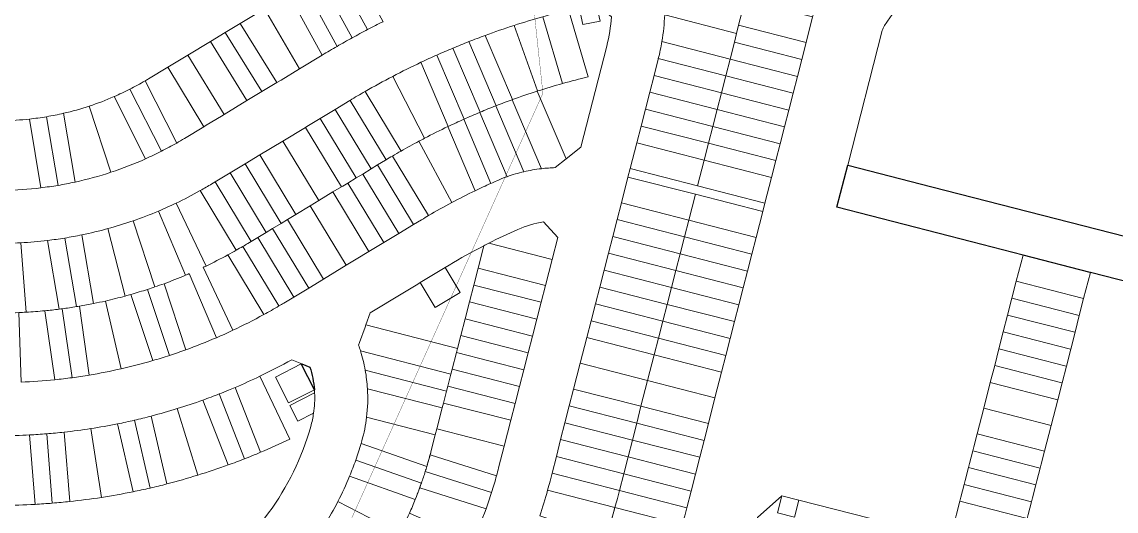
# Model space of a CAD drawing. Header units: centimetres. Extents: x -6122352 to 6876996, y -1694241 to 2592194.
# Drawn here: x -3083444 to -2705937, y -324659 to -156000 of the extents above; entities that cross this region are included whole.
import ezdxf

# ---------------------------------------------------------------- set-up
doc = ezdxf.new("R2010")
doc.units = ezdxf.units.CM
doc.header["$MEASUREMENT"] = 0
for name, color, linetype, lineweight, true_color in [('23585-XR-AR-DAMAC PLOT LIMITS$0$1-End units', 7, 'Continuous', 5, 0xf8991e), ('23585-XR-AR-DAMAC PLOT LIMITS$0$1-Open Space', 7, 'Continuous', 5, 0x90cf5a), ('23585-XR-AR-DAMAC PLOT LIMITS$0$1-Utility', 7, 'Continuous', 5, 0x8db1ff)]:
    doc.layers.add(name, color=color, linetype=linetype, lineweight=lineweight, true_color=true_color)
doc.layers.add('23585-XR-AR-DAMAC PLOT LIMITS$0$1-Mid units', color=41, linetype='Continuous', lineweight=5)
doc.layers.add('A-ANNO-TEXT', color=3, linetype='Continuous', lineweight=25)
doc.layers.add('23585-XR-AR-DAMAC PLOT LIMITS$0$1-Utility Corridor', color=44, linetype='Continuous')
doc.layers.add('@MI-REF LAYER', color=7, linetype='Continuous')
doc.layers.add('23585-XR-AR-DAMAC PLOT LIMITS$0$D-Phase New', color=7, linetype='Continuous', true_color=0x000080)

# ---------------------------------------------------------------- blocks, each defined once
blk = doc.blocks.new('23585-XR-AR-DAMAC PLOT LIMITS')
at = {"layer": '23585-XR-AR-DAMAC PLOT LIMITS$0$1-End units', "color": 251, "true_color": 0x636466}
for points in [[(498127.86, 2770420.12), (498107.78, 2770407.01), (498102.68, 2770414.84), (498122.76, 2770427.94), (498122.78, 2770427.95), (498127.88, 2770420.13)], [(497993.11, 2770416.78), (497998.11, 2770409.12), (497978.01, 2770396), (497973.01, 2770403.66)], [(498152.54, 2770382.3), (498132.45, 2770369.2), (498127.45, 2770376.86), (498147.54, 2770389.97), (498147.55, 2770389.98), (498152.55, 2770382.32)], [(498157.54, 2770374.64), (498137.45, 2770361.54), (498132.45, 2770369.2), (498152.54, 2770382.3), (498152.55, 2770382.32), (498157.55, 2770374.65)], [(498024.34, 2770368.92), (498029.34, 2770361.25), (498009.24, 2770348.14), (498004.24, 2770355.8)], [(498030.98, 2770358.74), (498035.98, 2770351.07), (498015.88, 2770337.96), (498010.88, 2770345.63)], [(498004.24, 2770355.8), (498009.24, 2770348.14), (497989.14, 2770335.02), (497984.14, 2770342.69)], [(498010.88, 2770345.63), (498015.88, 2770337.96), (497995.78, 2770324.84), (497990.78, 2770332.51)], [(498062.21, 2770310.87), (498067.21, 2770303.21), (498047.11, 2770290.1), (498042.11, 2770297.76)], [(498067.21, 2770303.21), (498072.21, 2770295.55), (498052.11, 2770282.43), (498047.11, 2770290.1)], [(498042.11, 2770297.76), (498047.11, 2770290.1), (498027.01, 2770276.98), (498022.01, 2770284.64)], [(498047.11, 2770290.1), (498052.11, 2770282.43), (498032.01, 2770269.32), (498027.01, 2770276.98)], [(497863.29, 2770279.23), (497886.74, 2770274.11), (497885.28, 2770266.84), (497884.94, 2770265.14), (497861.36, 2770269.63), (497861.75, 2770271.56)], [(497926.51, 2770257.31), (497925.84, 2770253.97), (497924.71, 2770248.34), (497901.18, 2770253.04), (497902.98, 2770262.01)], [(497859, 2770257.86), (497882.58, 2770253.37), (497880.78, 2770244.4), (497857.2, 2770248.89)], [(497924.71, 2770248.34), (497924.04, 2770245), (497922.91, 2770239.36), (497899.38, 2770244.07), (497901.18, 2770253.04)], [(497949.38, 2770249.27), (497948.37, 2770244.22), (497947.58, 2770240.3), (497924.04, 2770245), (497924.71, 2770248.34), (497925.84, 2770253.97)], [(497947.58, 2770240.3), (497945.78, 2770231.32), (497922.24, 2770236.03), (497922.91, 2770239.36), (497924.04, 2770245)], [(498030.34, 2770238.4), (498010.24, 2770225.28), (498006.18, 2770231.49), (498005.24, 2770232.95), (498025.34, 2770246.06)]]:
    blk.add_lwpolyline(points, close=True, dxfattribs=at)
for points in [[(497981.29, 2770390.98), (497984.57, 2770385.95), (497964.25, 2770372.69, 0.031213), (497958.12, 2770379.62), (497979.57, 2770393.61)], [(497951.78, 2770337.66), (497930.2, 2770348.18, -0.008444), (497934.46, 2770356.28), (497956.06, 2770345.75, 0.009273)], [(497951.78, 2770337.66, 0.00911), (497947.86, 2770329.57), (497925.71, 2770338.83, -0.009577), (497930.2, 2770348.18)], [(497947.86, 2770329.57), (497947.81, 2770329.45, 0.009148), (497944.18, 2770321.17), (497921.51, 2770329.15, -0.009734), (497925.71, 2770338.83)], [(497971.8, 2770321), (497971.47, 2770316.21, 0.022224), (497968.49, 2770312.44), (497944.13, 2770321.04), (497944.18, 2770321.17, -0.009148), (497947.81, 2770329.45)], [(497936.04, 2770298.6), (497936, 2770298.46, 0.009177), (497933.51, 2770289.75), (497910.37, 2770296.11, -0.010054), (497913.39, 2770306.57)], [(497958.65, 2770290.46, 0.010195), (497956.21, 2770281.71), (497932.97, 2770287.68, -0.002164), (497933.51, 2770289.75, -0.009177), (497936, 2770298.46)], [(497933.51, 2770289.75, 0.002164), (497932.97, 2770287.68, 0.007145), (497931.31, 2770280.82), (497907.77, 2770285.53, -0.010057), (497910.37, 2770296.11)], [(497999.11, 2770286.26), (497979.01, 2770273.15), (497974.64, 2770279.83, -0.00234), (497975.15, 2770281.68), (497994.05, 2770294.01)], [(497888.54, 2770283.08), (497886.74, 2770274.11), (497863.29, 2770279.23), (497865.02, 2770287.85, -0.000808), (497865.22, 2770288.84)], [(497956.21, 2770281.71, 0.010272), (497954.12, 2770272.79), (497930.58, 2770277.5, -0.003449), (497931.31, 2770280.82, -0.007145), (497932.97, 2770287.68)], [(498097.33, 2770256.27), (498076.47, 2770244.41, 0.011357), (498071.76, 2770252.27), (498091.87, 2770265.38, -0.011781)], [(498077.37, 2770242.81), (498056.39, 2770231.14, 0.0131), (498051.66, 2770239.15), (498071.76, 2770252.27, -0.013639)], [(497995.4, 2770248.02), (497998.68, 2770243), (497999.63, 2770241.54), (497972.68, 2770223.96, 0.009628), (497970.77, 2770224.81), (497970.29, 2770225.73), (497967.65, 2770230.69), (497967.29, 2770231.37), (497994.63, 2770249.21)], [(497879.15, 2770236.31), (497877.62, 2770228.64, -0.006234), (497876.97, 2770225.62), (497853.81, 2770232.04, 0.003383), (497854.09, 2770233.36), (497855.62, 2770241.03)], [(498036.11, 2770229.51), (498015.3, 2770217.51, 0.002722), (498014.5, 2770218.75), (498011.44, 2770223.44), (498010.24, 2770225.28), (498030.34, 2770238.4), (498034.6, 2770231.86, -0.004393)], [(498010.24, 2770225.28), (498011.44, 2770223.44), (497990.95, 2770210.07, 0.045612), (497983.89, 2770216.95), (498006.18, 2770231.49)], [(498017.51, 2770213.91), (497996.33, 2770202.57, 0.002164), (497995.83, 2770203.39, 0.038227), (497990.95, 2770210.07), (498011.44, 2770223.44), (498014.5, 2770218.75, -0.010539)], [(497873.75, 2770214.05, -0.025875), (497869.1, 2770202.1), (497847.22, 2770211.96, 0.022896), (497850.59, 2770220.48)], [(497918.12, 2770215.83, -0.00509), (497917.33, 2770212.53, -0.012622), (497915.08, 2770204.44), (497892.13, 2770211.45, 0.016549), (497894.58, 2770220.55)], [(498047.35, 2770208.16), (498025.33, 2770198.62, 0.009568), (498023.18, 2770203.33, 0.007816), (498021.29, 2770207.12), (498042.1, 2770219.11, -0.019057)], [(497869.1, 2770202.1, -0.025877), (497863.23, 2770190.69), (497843.08, 2770203.79, 0.022894), (497847.22, 2770211.96)], [(497940.89, 2770207.83, -0.015735), (497937.68, 2770196.29), (497914.77, 2770203.44, 0.001573), (497915.08, 2770204.44, 0.012622), (497917.33, 2770212.53)], [(497912.63, 2770197.06, -0.011919), (497909.79, 2770189.65, -0.005054), (497908.48, 2770186.56), (497886.59, 2770196.41, 0.016484), (497890.04, 2770205.13)], [(498025.33, 2770198.62, -0.014221), (498028.19, 2770191.48), (498005.66, 2770183.2, 0.021398), (498001.99, 2770191.99), (498023.18, 2770203.33, -0.009568)], [(497908.48, 2770186.56, -0.003964), (497907.4, 2770184.15, -0.00902), (497904.82, 2770178.73, -0.003042), (497903.9, 2770176.93), (497882.69, 2770188.16, 0.016024), (497886.59, 2770196.41)], [(497935.74, 2770190.4, -0.014911), (497931.68, 2770179.8), (497909.79, 2770189.65, 0.011919), (497912.63, 2770197.06, 0.002164), (497913.11, 2770198.41)], [(497856.7, 2770180.62, -0.025713), (497848.73, 2770170.66), (497830.78, 2770186.59, 0.022929), (497836.55, 2770193.72)], [(497975.15, 2770174.97), (497952.75, 2770183.61, 0.01115), (497955.65, 2770192.45), (497978.61, 2770185.48, -0.011894)], [(498030.64, 2770184.16, -0.007744), (498031.79, 2770180.13), (498008.52, 2770174.27, 0.021059), (498005.66, 2770183.2), (498028.19, 2770191.48, -0.014254)], [(497903.9, 2770176.93, -0.010676), (497900.52, 2770170.68, -0.006243), (497898.42, 2770167.1), (497878.24, 2770180.11, 0.016161), (497882.69, 2770188.16)], [(497926.72, 2770168.88, -0.014765), (497921.45, 2770158.95), (497900.52, 2770170.68, 0.010676), (497903.9, 2770176.93, 0.003042), (497904.82, 2770178.73)], [(497970.83, 2770163.78, -0.011895), (497966.34, 2770153.66), (497944.64, 2770163.91, 0.011154), (497948.43, 2770172.42)], [(497891.85, 2770157.05, -0.007464), (497888.92, 2770153.04, -0.009845), (497884.88, 2770147.89), (497866, 2770162.7, 0.01633), (497871.66, 2770170.07)], [(497921.45, 2770158.95, -0.014753), (497915.62, 2770149.35), (497895.79, 2770162.89, 0.007463), (497898.42, 2770167.1, 0.006243), (497900.52, 2770170.68)], [(497884.88, 2770147.89, -0.003811), (497883.27, 2770145.93, -0.013679), (497877.22, 2770139.13, -0.001221), (497876.66, 2770138.54), (497859.87, 2770155.72, 0.016307), (497866, 2770162.7)], [(497966.34, 2770153.66, -0.011899), (497961.38, 2770143.76), (497940.48, 2770155.59, 0.011155), (497944.64, 2770163.91)], [(497908.77, 2770139.5, -0.015347), (497901.51, 2770130.34), (497883.27, 2770145.93, 0.003811), (497884.88, 2770147.89, 0.009845), (497888.92, 2770153.04)], [(497955.47, 2770133.32, -0.011897), (497949.55, 2770123.97), (497929.58, 2770137.28, 0.011155), (497934.57, 2770145.14)], [(497949.55, 2770123.97, -0.011896), (497943.19, 2770114.91), (497924.25, 2770129.66, 0.011155), (497929.58, 2770137.28)], [(497935.82, 2770105.44, -0.011897), (497928.59, 2770097.05), (497910.79, 2770113.14, 0.011155), (497916.87, 2770120.19)]]:
    blk.add_lwpolyline(points, format="xyb", close=True, dxfattribs=at)
at = {"layer": '23585-XR-AR-DAMAC PLOT LIMITS$0$1-Mid units', "color": 251, "true_color": 0x636466}
for points in [[(498131.14, 2770415.09), (498111.06, 2770401.99), (498107.78, 2770407.01), (498127.86, 2770420.12), (498127.88, 2770420.13), (498131.16, 2770415.1)], [(498134.42, 2770410.07), (498114.34, 2770396.96), (498111.06, 2770401.99), (498131.14, 2770415.09), (498131.16, 2770415.1), (498134.44, 2770410.08)], [(498001.39, 2770404.09), (497981.29, 2770390.98), (497979.57, 2770393.61), (497978.01, 2770396), (497998.11, 2770409.12)], [(498137.7, 2770405.04), (498117.62, 2770391.94), (498114.34, 2770396.96), (498134.42, 2770410.07), (498134.44, 2770410.08), (498137.72, 2770405.05)], [(498001.39, 2770404.09), (498004.67, 2770399.07), (497984.57, 2770385.95), (497981.29, 2770390.98)], [(498140.98, 2770400.02), (498120.9, 2770386.91), (498117.62, 2770391.94), (498137.7, 2770405.04), (498137.72, 2770405.05), (498141, 2770400.03)], [(498004.67, 2770399.07), (498007.95, 2770394.04), (497987.85, 2770380.93), (497984.57, 2770385.95)], [(498144.26, 2770394.99), (498124.18, 2770381.89), (498120.9, 2770386.91), (498140.98, 2770400.02), (498141, 2770400.03), (498144.28, 2770395)], [(498007.95, 2770394.04), (498011.23, 2770389.02), (497991.13, 2770375.9), (497987.85, 2770380.93)], [(498147.54, 2770389.97), (498127.45, 2770376.86), (498124.18, 2770381.89), (498144.26, 2770394.99), (498144.28, 2770395), (498147.55, 2770389.98)], [(498011.23, 2770389.02), (498014.51, 2770383.99), (497994.41, 2770370.88), (497991.13, 2770375.9)], [(498014.51, 2770383.99), (498017.79, 2770378.97), (497997.69, 2770365.85), (497994.41, 2770370.88)], [(497987.85, 2770380.93), (497991.13, 2770375.9), (497971.03, 2770362.79), (497967.87, 2770367.63), (497967.75, 2770367.81)], [(498017.79, 2770378.97), (498021.06, 2770373.94), (498000.96, 2770360.83), (497997.69, 2770365.85)], [(497991.13, 2770375.9), (497994.41, 2770370.88), (497974.31, 2770357.76), (497971.03, 2770362.79)], [(498021.06, 2770373.94), (498024.34, 2770368.92), (498004.24, 2770355.8), (498000.96, 2770360.83)], [(498160.81, 2770369.62), (498140.73, 2770356.51), (498139.95, 2770357.72), (498137.45, 2770361.54), (498157.54, 2770374.64), (498157.55, 2770374.65), (498160.05, 2770370.83), (498160.83, 2770369.63)], [(497994.41, 2770370.88), (497997.69, 2770365.85), (497977.59, 2770352.74), (497974.31, 2770357.76)], [(498164.09, 2770364.59), (498144.01, 2770351.49), (498143.23, 2770352.69), (498140.73, 2770356.51), (498160.81, 2770369.62), (498160.83, 2770369.63), (498163.33, 2770365.81), (498164.11, 2770364.6)], [(497997.69, 2770365.85), (498000.96, 2770360.83), (497980.86, 2770347.71), (497977.59, 2770352.74)], [(498167.37, 2770359.57), (498147.29, 2770346.46), (498146.51, 2770347.67), (498144.01, 2770351.49), (498164.09, 2770364.59), (498164.11, 2770364.6), (498166.61, 2770360.78), (498167.39, 2770359.58)], [(498000.96, 2770360.83), (498004.24, 2770355.8), (497984.14, 2770342.69), (497980.86, 2770347.71)], [(498170.65, 2770354.54), (498150.57, 2770341.44), (498149.78, 2770342.64), (498147.29, 2770346.46), (498167.37, 2770359.57), (498167.39, 2770359.58), (498169.88, 2770355.76), (498170.67, 2770354.55)], [(498173.93, 2770349.52), (498153.85, 2770336.41), (498153.06, 2770337.62), (498150.57, 2770341.44), (498170.65, 2770354.54), (498170.67, 2770354.55), (498173.16, 2770350.73), (498173.95, 2770349.53)], [(498035.98, 2770351.07), (498039.26, 2770346.05), (498019.16, 2770332.93), (498015.88, 2770337.96)], [(498039.26, 2770346.05), (498042.54, 2770341.02), (498022.44, 2770327.91), (498019.16, 2770332.93)], [(498042.54, 2770341.02), (498045.82, 2770336), (498025.72, 2770322.88), (498022.44, 2770327.91)], [(498015.88, 2770337.96), (498019.16, 2770332.93), (497999.06, 2770319.82), (497995.78, 2770324.84)], [(498045.82, 2770336), (498049.1, 2770330.97), (498029, 2770317.86), (498025.72, 2770322.88)], [(498019.16, 2770332.93), (498022.44, 2770327.91), (498002.34, 2770314.79), (497999.06, 2770319.82)], [(498049.1, 2770330.97), (498052.38, 2770325.95), (498032.28, 2770312.83), (498029, 2770317.86)], [(498022.44, 2770327.91), (498025.72, 2770322.88), (498005.62, 2770309.77), (498002.34, 2770314.79)], [(498052.38, 2770325.95), (498055.66, 2770320.92), (498035.56, 2770307.81), (498032.28, 2770312.83)], [(498025.72, 2770322.88), (498029, 2770317.86), (498008.9, 2770304.74), (498005.62, 2770309.77)], [(498055.66, 2770320.92), (498058.93, 2770315.9), (498038.83, 2770302.78), (498035.56, 2770307.81)], [(498029, 2770317.86), (498032.28, 2770312.83), (498012.18, 2770299.72), (498008.9, 2770304.74)], [(498058.93, 2770315.9), (498062.21, 2770310.87), (498042.11, 2770297.76), (498038.83, 2770302.78)], [(498032.28, 2770312.83), (498035.56, 2770307.81), (498015.46, 2770294.69), (498012.18, 2770299.72)], [(498035.56, 2770307.81), (498038.83, 2770302.78), (498018.73, 2770289.67), (498015.46, 2770294.69)], [(498038.83, 2770302.78), (498042.11, 2770297.76), (498022.01, 2770284.64), (498018.73, 2770289.67)], [(498072.21, 2770295.55), (498075.49, 2770290.52), (498055.39, 2770277.41), (498052.11, 2770282.43)], [(498075.49, 2770290.52), (498078.77, 2770285.5), (498058.67, 2770272.38), (498055.39, 2770277.41)], [(497999.11, 2770286.26), (498002.39, 2770281.24), (497982.29, 2770268.12), (497979.01, 2770273.15)], [(498052.11, 2770282.43), (498055.39, 2770277.41), (498035.29, 2770264.29), (498032.01, 2770269.32)], [(498078.77, 2770285.5), (498082.05, 2770280.47), (498061.95, 2770267.36), (498058.67, 2770272.38)], [(497930.05, 2770274.96), (497930.02, 2770274.8), (497929.38, 2770271.62), (497928.87, 2770269.07), (497905.34, 2770273.77), (497906.49, 2770279.52), (497906.52, 2770279.66)], [(498002.39, 2770281.24), (498005.66, 2770276.21), (497985.56, 2770263.1), (497982.29, 2770268.12)], [(498082.05, 2770280.47), (498085.33, 2770275.45), (498065.23, 2770262.33), (498061.95, 2770267.36)], [(498008.94, 2770271.19), (497988.84, 2770258.07), (497985.56, 2770263.1), (498005.66, 2770276.21)], [(498055.39, 2770277.41), (498058.67, 2770272.38), (498038.57, 2770259.27), (498035.29, 2770264.29)], [(498085.33, 2770275.45), (498088.61, 2770270.42), (498068.51, 2770257.31), (498065.23, 2770262.33)], [(497928.87, 2770269.07), (497928.2, 2770265.73), (497927.69, 2770263.19), (497904.16, 2770267.89), (497905.34, 2770273.77)], [(497952.92, 2770266.92), (497951.74, 2770261.03), (497928.2, 2770265.73), (497928.87, 2770269.07), (497929.38, 2770271.62)], [(498012.22, 2770266.16), (497992.12, 2770253.05), (497988.84, 2770258.07), (498008.94, 2770271.19)], [(498058.67, 2770272.38), (498061.95, 2770267.36), (498041.85, 2770254.24), (498038.57, 2770259.27)], [(497861.36, 2770269.63), (497884.94, 2770265.14), (497883.76, 2770259.26), (497860.18, 2770263.74)], [(497927.69, 2770263.19), (497927.02, 2770259.85), (497926.62, 2770257.85), (497926.51, 2770257.31), (497902.98, 2770262.01), (497903.09, 2770262.57), (497904.16, 2770267.89)], [(498061.95, 2770267.36), (498065.23, 2770262.33), (498045.13, 2770249.22), (498041.85, 2770254.24)], [(497860.18, 2770263.74), (497883.76, 2770259.26), (497882.58, 2770253.37), (497859, 2770257.86)], [(497951.74, 2770261.03), (497950.56, 2770255.15), (497927.02, 2770259.85), (497927.69, 2770263.19), (497928.2, 2770265.73)], [(498015.5, 2770261.14), (497995.4, 2770248.02), (497994.63, 2770249.21), (497992.12, 2770253.05), (498012.22, 2770266.16)], [(497950.56, 2770255.15), (497949.38, 2770249.27), (497925.84, 2770253.97), (497926.51, 2770257.31), (497926.62, 2770257.85), (497927.02, 2770259.85)], [(498015.5, 2770261.14), (498018.78, 2770256.11), (497998.68, 2770243), (497995.4, 2770248.02)], [(498065.23, 2770262.33), (498068.51, 2770257.31), (498048.41, 2770244.19), (498045.13, 2770249.22)], [(498022.06, 2770251.09), (498001.96, 2770237.97), (497999.63, 2770241.54), (497998.68, 2770243), (498018.78, 2770256.11)], [(498025.34, 2770246.06), (498005.24, 2770232.95), (498002.91, 2770236.52), (498001.96, 2770237.97), (498022.06, 2770251.09)], [(497922.91, 2770239.36), (497922.24, 2770236.03), (497921.73, 2770233.46), (497898.2, 2770238.18), (497899.38, 2770244.07)], [(497921.73, 2770233.46), (497921.06, 2770230.14), (497920.55, 2770227.58), (497897.02, 2770232.3), (497898.2, 2770238.18)], [(497945.78, 2770231.32), (497944.6, 2770225.44), (497921.06, 2770230.14), (497921.73, 2770233.46), (497922.24, 2770236.03)], [(497920.55, 2770227.58), (497919.88, 2770224.26), (497919.37, 2770221.7), (497895.84, 2770226.42), (497897.02, 2770232.3)], [(497944.6, 2770225.44), (497943.42, 2770219.56), (497919.88, 2770224.26), (497920.55, 2770227.58), (497921.06, 2770230.14)]]:
    blk.add_lwpolyline(points, close=True, dxfattribs=at)
for points in [[(497987.85, 2770380.93), (497967.75, 2770367.81, 0.020256), (497964.25, 2770372.69), (497984.57, 2770385.95)], [(497944.18, 2770321.17), (497944.13, 2770321.04, 0.005937), (497941.94, 2770315.6), (497919.29, 2770323.57, -0.005543), (497921.51, 2770329.15)], [(497941.94, 2770315.6), (497941.89, 2770315.47, 0.005932), (497939.84, 2770309.98), (497917.2, 2770317.95, -0.005539), (497919.29, 2770323.57)], [(497968.49, 2770312.44, 0.028464), (497965.17, 2770307.25), (497941.89, 2770315.47), (497941.94, 2770315.6, -0.005937), (497944.13, 2770321.04)], [(497939.84, 2770309.98), (497939.79, 2770309.85, 0.005932), (497937.87, 2770304.31), (497915.23, 2770312.28, -0.005538), (497917.2, 2770317.95)], [(497894.23, 2770306.39, 0.00519), (497892.63, 2770300.61), (497869.32, 2770306.37, -0.004792), (497870.91, 2770312.15)], [(497937.87, 2770304.31), (497937.83, 2770304.18, 0.005934), (497936.04, 2770298.6), (497913.39, 2770306.57, -0.00554), (497915.23, 2770312.28)], [(497965.17, 2770307.25, 0.027909), (497962.52, 2770301.82), (497939.79, 2770309.85), (497939.84, 2770309.98, -0.005932), (497941.89, 2770315.47)], [(497962.52, 2770301.82, 0.017639), (497961.16, 2770298.25, 0.002448), (497960.46, 2770296.18), (497937.83, 2770304.18), (497937.87, 2770304.31, -0.005932), (497939.79, 2770309.85)], [(497892.63, 2770300.61, 0.005188), (497891.14, 2770294.79), (497867.84, 2770300.55, -0.00479), (497869.32, 2770306.37)], [(497960.46, 2770296.18, 0.006735), (497958.65, 2770290.46), (497936, 2770298.46), (497936.04, 2770298.6, -0.005934), (497937.83, 2770304.18)], [(497891.14, 2770294.79, 0.005188), (497889.78, 2770288.95), (497866.48, 2770294.71, -0.00479), (497867.84, 2770300.55)], [(497889.78, 2770288.95, 0.005148), (497888.55, 2770283.13), (497888.54, 2770283.08), (497865.22, 2770288.84, -0.004793), (497866.48, 2770294.71)], [(497931.31, 2770280.82, 0.003449), (497930.58, 2770277.5, 0.002628), (497930.05, 2770274.96), (497906.52, 2770279.66, -0.005539), (497907.77, 2770285.53)], [(497954.12, 2770272.79, 0.003109), (497953.55, 2770270.08), (497952.92, 2770266.92), (497929.38, 2770271.62), (497930.02, 2770274.8), (497930.05, 2770274.96, -0.002628), (497930.58, 2770277.5)], [(498091.87, 2770265.38), (498071.76, 2770252.27, 0.003993), (498070.03, 2770254.98), (498068.51, 2770257.31), (498088.61, 2770270.42), (498090.12, 2770268.09, -0.003569)], [(498070.03, 2770254.98, -0.003993), (498071.76, 2770252.27), (498051.66, 2770239.15, 0.004533), (498049.93, 2770241.86), (498048.41, 2770244.19), (498068.51, 2770257.31)], [(498001.96, 2770237.97), (498002.91, 2770236.52), (497978.66, 2770220.7, 0.031479), (497972.68, 2770223.96), (497999.63, 2770241.54)], [(498005.24, 2770232.95), (498006.18, 2770231.49), (497983.89, 2770216.95, 0.029746), (497978.66, 2770220.7), (498002.91, 2770236.52)], [(497876.97, 2770225.62, -0.012097), (497875.5, 2770219.8), (497852.37, 2770226.21, 0.014997), (497853.81, 2770232.04)], [(498039.2, 2770224.37), (498018.41, 2770212.38, 0.003274), (498017.51, 2770213.91, 0.007816), (498015.3, 2770217.51), (498036.11, 2770229.51, -0.009419)], [(497875.5, 2770219.8, -0.012098), (497873.75, 2770214.05), (497850.59, 2770220.48, 0.015008), (497852.37, 2770226.21)], [(497919.37, 2770221.7), (497919.09, 2770220.32, -0.002973), (497918.69, 2770218.38, -0.003932), (497918.12, 2770215.83), (497894.58, 2770220.55, 0.00807), (497895.56, 2770225.04), (497895.84, 2770226.42)], [(497943.42, 2770219.56), (497942.62, 2770215.6, -0.002572), (497942.23, 2770213.68), (497918.69, 2770218.38, 0.002973), (497919.09, 2770220.32), (497919.37, 2770221.7), (497919.88, 2770224.26)], [(498042.1, 2770219.11), (498021.29, 2770207.12, 0.003274), (498020.46, 2770208.68, 0.007816), (498018.41, 2770212.38), (498039.2, 2770224.37, -0.009419)], [(497942.23, 2770213.68, -0.007883), (497940.89, 2770207.83), (497917.33, 2770212.53, 0.00509), (497918.12, 2770215.83, 0.003932), (497918.69, 2770218.38)], [(498018.41, 2770212.38, -0.007816), (498020.46, 2770208.68), (497999.31, 2770197.35, 0.013485), (497996.33, 2770202.57), (498017.51, 2770213.91, -0.003274)], [(498023.18, 2770203.33), (498001.99, 2770191.99, 0.013484), (497999.31, 2770197.35), (498020.46, 2770208.68, -0.01109)], [(497863.23, 2770190.69, -0.012098), (497860.09, 2770185.57), (497839.97, 2770198.66, 0.015003), (497843.08, 2770203.79)], [(497860.09, 2770185.57, -0.012097), (497856.7, 2770180.62), (497836.55, 2770193.72, 0.015002), (497839.97, 2770198.66)], [(497931.68, 2770179.8, -0.007882), (497929.29, 2770174.3), (497907.4, 2770184.15, 0.003964), (497908.48, 2770186.56, 0.005054), (497909.79, 2770189.65)], [(497929.29, 2770174.3, -0.007882), (497926.72, 2770168.88), (497904.82, 2770178.73, 0.00902), (497907.4, 2770184.15)], [(497898.42, 2770167.1, -0.007463), (497895.79, 2770162.89, -0.001556), (497895.22, 2770162.02), (497875.05, 2770175.02, 0.01054), (497878.24, 2770180.11)], [(497975.15, 2770174.97, -0.00225), (497974.44, 2770173, -0.004199), (497973.06, 2770169.35), (497950.67, 2770177.98, 0.004197), (497951.9, 2770181.26, 0.002993), (497952.75, 2770183.61)], [(497973.06, 2770169.35, -0.006448), (497970.83, 2770163.78), (497948.43, 2770172.42, 0.00719), (497950.67, 2770177.98)], [(497895.22, 2770162.02, -0.007462), (497892.45, 2770157.9, -0.001558), (497891.85, 2770157.05), (497871.66, 2770170.07, 0.010543), (497875.05, 2770175.02)], [(497915.62, 2770149.35, -0.007881), (497912.27, 2770144.37), (497892.45, 2770157.9, 0.007462), (497895.22, 2770162.02, 0.001556), (497895.79, 2770162.89)], [(497912.27, 2770144.37, -0.007883), (497908.77, 2770139.5), (497888.92, 2770153.04, 0.007464), (497891.85, 2770157.05, 0.001558), (497892.45, 2770157.9)], [(497961.38, 2770143.76, -0.006448), (497958.49, 2770138.5), (497937.6, 2770150.32, 0.00719), (497940.48, 2770155.59)], [(497958.49, 2770138.5, -0.006448), (497955.47, 2770133.32), (497934.57, 2770145.14, 0.00719), (497937.6, 2770150.32)], [(497943.19, 2770114.91, -0.006448), (497939.56, 2770110.12), (497920.63, 2770124.87, 0.00719), (497924.25, 2770129.66)], [(497939.56, 2770110.12, -0.006448), (497935.82, 2770105.44), (497916.87, 2770120.19, 0.007191), (497920.63, 2770124.87)]]:
    blk.add_lwpolyline(points, format="xyb", close=True, dxfattribs=at)
at = {"layer": '23585-XR-AR-DAMAC PLOT LIMITS$0$1-Open Space', "color": 251, "true_color": 0x636466}
blk.add_lwpolyline([(498154.6, 2770448.71), (498122.78, 2770427.95), (498127.88, 2770420.13), (498131.16, 2770415.1), (498134.44, 2770410.08), (498137.72, 2770405.05), (498141, 2770400.03), (498144.28, 2770395), (498147.55, 2770389.98), (498152.55, 2770382.32), (498157.55, 2770374.65), (498160.05, 2770370.83), (498160.83, 2770369.63), (498163.33, 2770365.81), (498164.11, 2770364.6), (498166.61, 2770360.78), (498167.39, 2770359.58), (498169.88, 2770355.76)], dxfattribs=at)
for points in [[(497830.78, 2770186.59, 0.022929), (497836.55, 2770193.72, 0.015002), (497839.97, 2770198.66, 0.015003), (497843.08, 2770203.79, 0.022894), (497847.22, 2770211.96, 0.022896), (497850.59, 2770220.48, 0.015008), (497852.37, 2770226.21, 0.014997), (497853.81, 2770232.04, 0.003422), (497854.09, 2770233.38), (497855.62, 2770241.03), (497857.2, 2770248.89), (497859, 2770257.86), (497860.18, 2770263.74), (497861.36, 2770269.63), (497861.75, 2770271.56)], [(497928.59, 2770097.05, 0.011897), (497935.82, 2770105.44, 0.006448), (497939.56, 2770110.12, 0.006448), (497943.19, 2770114.91, 0.011896), (497949.55, 2770123.97, 0.011897), (497955.47, 2770133.32, 0.006448), (497958.49, 2770138.5, 0.006448), (497961.38, 2770143.76, 0.011899), (497966.34, 2770153.66, 0.011895), (497970.83, 2770163.78, 0.006448), (497973.06, 2770169.35, 0.004199), (497974.44, 2770173, 0.00225), (497975.15, 2770174.97, 0.011894), (497978.61, 2770185.48), (497955.65, 2770192.45, 0.014882), (497958.9, 2770204.44), (497962.21, 2770206.04), (497962.17, 2770205.87), (497959.48, 2770196.23), (497969.12, 2770193.55), (497971.8, 2770203.18, -0.007589), (497972.65, 2770202.5), (497970.08, 2770193.28), (497975.96, 2770191.64), (497977.59, 2770197.51, -0.032181), (497980.27, 2770193.76, -0.181541), (497992.93, 2770129.62)]]:
    blk.add_lwpolyline(points, format="xyb", dxfattribs=at)
for points in [[(497971.19, 2770440.68, -0.070768), (497964.22, 2770455.61), (497946.96, 2770444.35), (497964.88, 2770428.39), (497971.08, 2770422.87), (497978.55, 2770416.22), (497972.47, 2770409.39), (497971.48, 2770408.27), (497969.72, 2770406.3, 0.004341), (497966.63, 2770402.76, 0.003956), (497963.86, 2770399.49, 0.003956), (497961.14, 2770396.18, 0.005188), (497957.66, 2770391.76, 0.00433), (497954.83, 2770388.03), (497955.41, 2770382.2, -0.012623), (497958.12, 2770379.62), (497979.57, 2770393.61), (497978.01, 2770396), (497973.01, 2770403.66), (497993.11, 2770416.78), (497992.55, 2770417.65, 0.057438), (497989.71, 2770420.14, -0.096637), (497974.1, 2770436.21)], [(497952.54, 2770357.63), (497972.24, 2770327.44), (497971.8, 2770321), (497947.81, 2770329.45), (497947.86, 2770329.57, -0.00911), (497951.78, 2770337.66, -0.009273), (497956.06, 2770345.75), (497934.46, 2770356.28, -0.003463), (497936.28, 2770359.56), (497941.49, 2770356.48), (497944.6, 2770361.73), (497939.34, 2770364.83), (497946.23, 2770365.6, -0.045607)], [(497994.05, 2770294.01), (497975.15, 2770281.68, -0.013649), (497978.47, 2770292.34, -0.064214), (497982.52, 2770300.57), (497989.79, 2770300.54)], [(497979.01, 2770273.15), (497982.29, 2770268.12), (497985.56, 2770263.1), (497988.84, 2770258.07), (497992.12, 2770253.05), (497994.63, 2770249.21), (497967.29, 2770231.37), (497965.23, 2770235.27), (497967.82, 2770248.14), (497969.02, 2770254.12), (497969.21, 2770255.1), (497979.02, 2770253.13), (497980.98, 2770262.94), (497971.18, 2770264.91), (497971.5, 2770266.48, -0.016771), (497974.64, 2770279.83)], [(497915.08, 2770204.44, -0.001573), (497914.77, 2770203.44), (497937.68, 2770196.29, -0.008138), (497935.74, 2770190.4), (497913.11, 2770198.41, -0.002164), (497912.63, 2770197.06), (497890.04, 2770205.13, 0.011695), (497892.13, 2770211.45)]]:
    blk.add_lwpolyline(points, format="xyb", close=True, dxfattribs=at)
for points in [[(498010.88, 2770345.63), (497990.78, 2770332.51), (497989.14, 2770335.02), (498009.24, 2770348.14), (498029.34, 2770361.25), (498030.98, 2770358.74)], [(498148.49, 2770311.13), (498128.39, 2770298.02), (498129.02, 2770297.06), (498108.92, 2770283.94), (498107.47, 2770286.16), (498107.64, 2770297.43), (498110.97, 2770292.32), (498116.08, 2770295.66), (498112.75, 2770300.77), (498133.81, 2770314.51), (498137.14, 2770309.4), (498142.25, 2770312.73), (498138.92, 2770317.84), (498144.94, 2770316.58)], [(497880.55, 2770243.27), (497879.35, 2770237.29), (497879.15, 2770236.31), (497855.62, 2770241.03), (497857.2, 2770248.89), (497880.78, 2770244.4)]]:
    blk.add_lwpolyline(points, close=True, dxfattribs=at)
at = {"layer": '23585-XR-AR-DAMAC PLOT LIMITS$0$1-Utility', "color": 251, "true_color": 0x636466}
for points in [[(498083.58, 2770557.6), (498083.56, 2770557.59), (498054.27, 2770538.47), (497976.12, 2770487.48), (497983.86, 2770475.61, 0.058807), (497990.8, 2770468.79, -0.080575), (498003.57, 2770455.09, -0.093711), (498011.63, 2770434.9, 0.057431), (498012.77, 2770431.3), (498038.96, 2770391.17), (498064.08, 2770407.56), (498146.42, 2770461.29)], [(497944.6, 2770361.73), (497941.49, 2770356.48), (497936.28, 2770359.56, -0.003921), (497938.4, 2770363.24), (497939.34, 2770364.83)], [(497977.59, 2770197.51), (497975.96, 2770191.64), (497970.08, 2770193.28), (497972.65, 2770202.5, -0.049083)]]:
    blk.add_lwpolyline(points, format="xyb", close=True, dxfattribs=at)
for points in [[(498112.75, 2770300.77), (498116.08, 2770295.66), (498110.97, 2770292.32), (498107.64, 2770297.43)], [(497971.18, 2770264.91), (497980.98, 2770262.94), (497979.02, 2770253.13), (497969.21, 2770255.1)], [(497969.12, 2770193.55), (497959.48, 2770196.23), (497962.17, 2770205.87), (497971.8, 2770203.18)]]:
    blk.add_lwpolyline(points, close=True, dxfattribs=at)
at = {"layer": '23585-XR-AR-DAMAC PLOT LIMITS$0$1-Utility Corridor', "color": 251, "true_color": 0x636466}
blk.add_lwpolyline([(498122.78, 2770427.95), (498122.76, 2770427.94), (498102.68, 2770414.84), (498087.35, 2770404.84), (498047.15, 2770378.61), (498038.96, 2770391.17), (498064.08, 2770407.56), (498146.4, 2770461.28), (498154.6, 2770448.71)], close=True, dxfattribs=at)
blk.add_lwpolyline([(497971.8, 2770203.18), (497962.17, 2770205.87), (497962.21, 2770206.04), (497964.97, 2770207.36, -0.056022)], format="xyb", close=True, dxfattribs=at)
at = {"layer": '23585-XR-AR-DAMAC PLOT LIMITS$0$D-Phase New', "color": 8, "const_width": 0.1}
for points in [[(497897.75, 2770368.6), (497949.66, 2770330.39), (498028.69, 2770146.61), (498277.97, 2770262.34), (498279.8, 2770271.46), (498007.3, 2770689.12)], [(497719.8, 2769518.84), (498077.69, 2769774.67), (498197.26, 2769860.14), (498242.1, 2770083.59), (498243.05, 2770088.29), (498277.97, 2770262.34), (498028.69, 2770146.61), (497949.66, 2770330.39), (497897.75, 2770368.6), (497799.05, 2770406.16), (497778.47, 2770344.43), (497753.19, 2770284.43), (497721.88, 2770225.24), (497688.92, 2770169.44), (497626.65, 2770080.85)]]:
    blk.add_lwpolyline(points, dxfattribs=at)
blk = doc.blocks.new('A$Cf093b529')
at = {"layer": 'A-ANNO-TEXT'}
blk.add_blockref('23585-XR-AR-DAMAC PLOT LIMITS', (-495391.99, -2768603.44), dxfattribs=at)

msp = doc.modelspace()

# ---------------------------------------------------------------- block references
at = {"layer": '@MI-REF LAYER', "xscale": 999.9999999999999, "yscale": 999.9999999999999, "zscale": 999.9999999999999, "rotation": 312.4882903633292}
msp.add_blockref('A$Cf093b529', (-5904718.73535, 539022.72011), dxfattribs=at)

doc.saveas('drawing.dxf')
